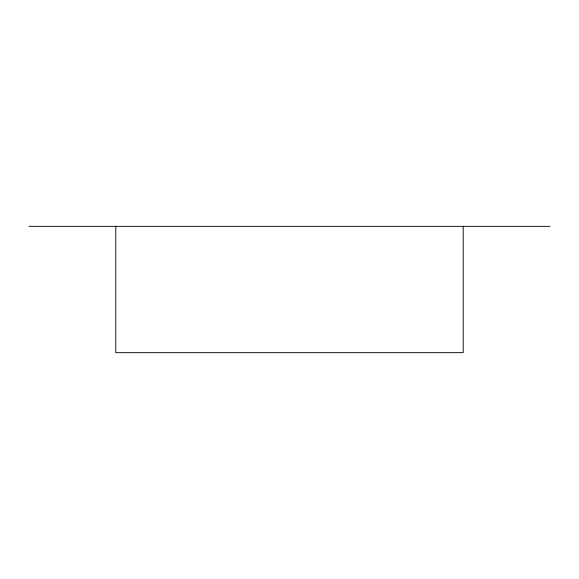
<?xml version="1.0" encoding="UTF-8"?>
<svg xmlns="http://www.w3.org/2000/svg" width="579" height="579" viewBox="0 0 579 579"><rect width="100%" height="100%" fill="white"/><g stroke="black" fill="none" stroke-linecap="round" stroke-linejoin="round"><path stroke-width="0.87" d="M28.95 226.338L550.05 226.338M463.2 226.338L463.2 352.662L115.8 352.662L115.8 226.338"/></g></svg>
